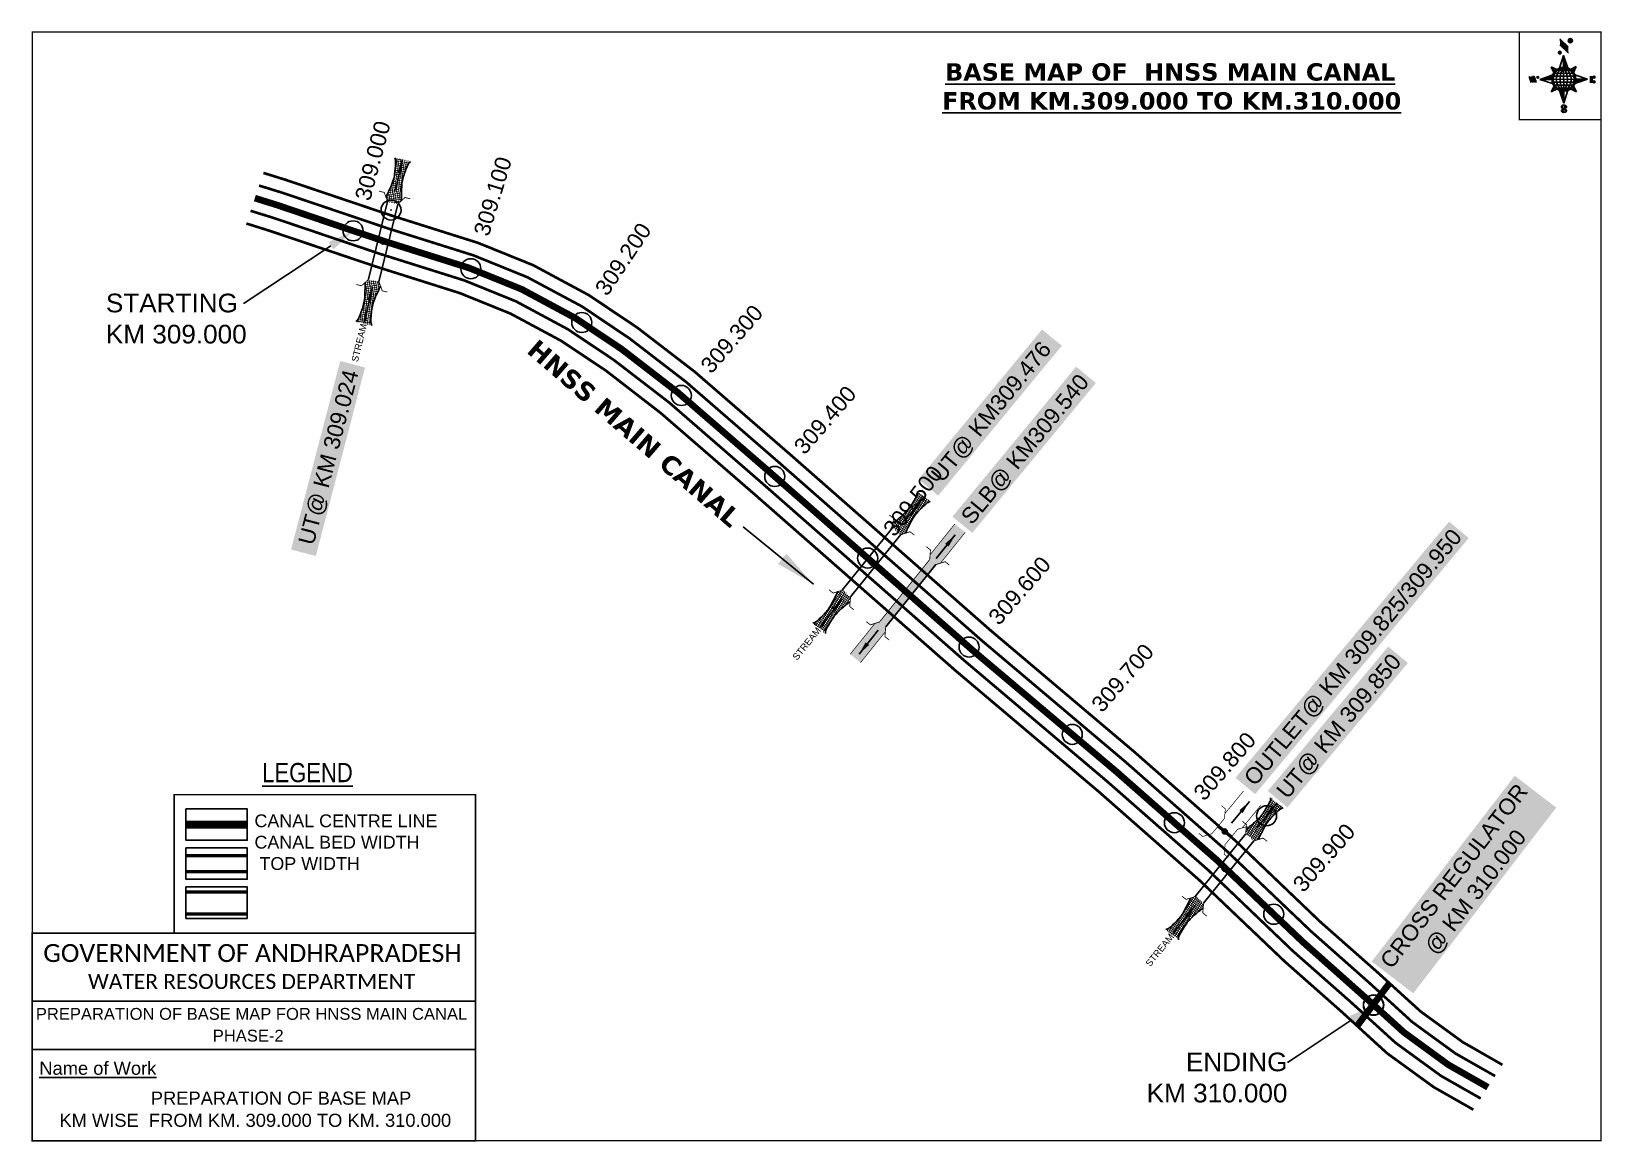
# Model space of a CAD drawing. Header units: inches. Extents: x 781986 to 783162, y 1575499 to 1576331.
import ezdxf
from ezdxf import colors
from ezdxf.entities.mleader import LeaderData, LeaderLine
from ezdxf.enums import TextEntityAlignment as Align
from ezdxf.math import Vec2, Vec3

# ---------------------------------------------------------------- set-up
doc = ezdxf.new("R2010")
doc.units = ezdxf.units.IN
doc.header["$LTSCALE"] = 15
doc.header["$MEASUREMENT"] = 0
doc.header["$PDMODE"] = 32
doc.header["$PDSIZE"] = 15
doc.linetypes.add('ACAD_ISO02W100', pattern=[15, 12, -3])
doc.linetypes.add('HIDDEN2', pattern=[0.1875, 0.125, -0.0625])
for name, color, linetype in [('AQUADUCT', 1, 'Continuous'), ('bord', 1, 'Continuous'), ('CANAL1', 7, 'Continuous'), ('CSMark', 72, 'Continuous'), ('DCBMS', 232, 'Continuous'), ('PAGE', 7, 'Continuous'), ('STRUCTURE', 5, 'Continuous'), ('TEXT', 6, 'Continuous')]:
    doc.layers.add(name, color=color, linetype=linetype)
doc.styles.add('ARIALN', font='ARIALN.TTF')
doc.styles.get("Standard").update_dxf_attribs({"font": 'arial.ttf'})
doc.dimstyles.get("Standard").update_dxf_attribs({"dimtxt": 20, "dimasz": 0.18, "dimexe": 0.18, "dimexo": 0.0625, "dimgap": 0.09, "dimtad": 0, "dimtih": 1, "dimtoh": 1, "dimdec": 4, "dimzin": 0, "dimdsep": 46, "dimtxsty": 'Standard', "dimcen": 0.09, "dimadec": 0, "dimazin": 0, "dimtfac": 1, "dimtdec": 4, "dimtofl": 0, "dimtmove": 0, "dimatfit": 3, "dimfxl": 1, "dimtolj": 1, "dimtzin": 0, "dimarcsym": 0})
pattern_1 = [(267.297113149, (-8720374.938, 50637915.138), (10.5367255337, -0.497431438), [])]
pattern_2 = [(357.297113149, (-8720374.938, 50637915.138), (0.497431438, 10.5367255337), [])]

# ---------------------------------------------------------------- blocks, each defined once
blk = doc.blocks.new('*X26')
at = {"color": 0, "linetype": 'Continuous'}
for p, q in [((6321.6, 240.5), (6322.3, 241.2)), ((6321.6, 240.3), (6322.3, 241)), ((6321.6, 240.1), (6322.3, 240.8)), ((6321.6, 239.9), (6322.4, 240.7)), ((6321.6, 239.8), (6322.4, 240.6)), ((6321.6, 239.6), (6322.5, 240.5)), ((6321.6, 239.4), (6322.5, 240.3)), ((6321.6, 239.2), (6322.6, 240.2)), ((6321.7, 239.1), (6322.6, 240.1)), ((6321.8, 240.8), (6322.4, 241.4)), ((6321.8, 239), (6322.7, 240)), ((6321.8, 239), (6322.8, 239.9)), ((6321.9, 238.9), (6322.9, 239.8)), ((6322, 238.8), (6323, 239.7)), ((6322.1, 241.3), (6322.4, 241.6)), ((6322.1, 238.7), (6323.1, 239.6)), ((6322.2, 238.6), (6323.1, 239.6)), ((6322.3, 238.5), (6323.2, 239.5)), ((6322.4, 238.5), (6323.3, 239.4)), ((6322.5, 238.4), (6323.4, 239.3)), ((6322.7, 238.4), (6323.6, 239.3)), ((6322.8, 238.3), (6323.7, 239.2)), ((6322.9, 238.3), (6323.8, 239.1)), ((6323.1, 238.2), (6323.9, 239.1)), ((6323.2, 238.2), (6324, 239)), ((6323.3, 238.2), (6324.2, 239)), ((6323.5, 238.1), (6324.3, 238.9)), ((6323.7, 238.1), (6324.4, 238.9)), ((6323.8, 238.1), (6324.6, 238.8)), ((6324.1, 238.2), (6324.7, 238.8)), ((6324.3, 238.3), (6324.9, 238.8)), ((6324.6, 238.3), (6325.1, 238.8)), ((6324.8, 238.4), (6325.2, 238.8)), ((6325.1, 238.5), (6325.4, 238.8)), ((6325.4, 238.6), (6325.6, 238.8))]:
    blk.add_line(p, q, dxfattribs=at)
blk = doc.blocks.new('*X25')
at = {"color": 0, "linetype": 'Continuous'}
for p, q in [((6324.4, 240.3), (6324.5, 240.4)), ((6324.6, 240.3), (6324.8, 240.5)), ((6324.7, 240.2), (6325, 240.5)), ((6324.8, 240.2), (6325.2, 240.6)), ((6325, 240.1), (6325.5, 240.6)), ((6325.1, 240.1), (6325.6, 240.6)), ((6325.2, 240), (6325.8, 240.6)), ((6325.3, 240), (6326, 240.6)), ((6325.4, 239.9), (6326.1, 240.6)), ((6325.5, 239.8), (6326.2, 240.5)), ((6325.6, 239.8), (6326.3, 240.5)), ((6325.7, 239.7), (6326.5, 240.4)), ((6325.9, 239.6), (6326.6, 240.3)), ((6326, 239.5), (6326.7, 240.3)), ((6326, 239.4), (6326.8, 240.2)), ((6326.1, 239.3), (6327, 240.2)), ((6326.2, 239.3), (6327.1, 240.1)), ((6326.3, 239.2), (6327.1, 240)), ((6326.4, 239.1), (6327.2, 239.9)), ((6326.5, 239), (6327.3, 239.8)), ((6326.5, 238.9), (6327.4, 239.7)), ((6326.6, 238.8), (6327.5, 239.6)), ((6326.7, 238.7), (6327.5, 239.5)), ((6326.8, 238.6), (6327.6, 239.4)), ((6326.8, 238.5), (6327.7, 239.3)), ((6326.8, 236.5), (6327.4, 237)), ((6326.9, 238.3), (6327.8, 239.2)), ((6326.9, 238.2), (6327.9, 239.1)), ((6326.9, 236.8), (6327.6, 237.4)), ((6327, 238.1), (6327.8, 239)), ((6327, 237.9), (6327.8, 238.8)), ((6327, 237.8), (6327.8, 238.6)), ((6327, 237.6), (6327.8, 238.4)), ((6327, 237.4), (6327.8, 238.2)), ((6327, 237.3), (6327.8, 238)), ((6327, 237.1), (6327.8, 237.9))]:
    blk.add_line(p, q, dxfattribs=at)
blk = doc.blocks.new('H')
at = {"layer": 'bord', "extrusion": (0.000427885, 0.004792, 0.999988)}
h = blk.add_hatch(dxfattribs=at)
h.set_pattern_fill('LINE', color=8, scale=84.387686, angle=-2.7029, style=0)
h.set_pattern_definition(pattern_2)
h.paths.add_polyline_path([(-492, 786, -0.090992), (-448, 775), (-486, 912)])
h = blk.add_hatch(dxfattribs=at)
h.set_pattern_fill('LINE', color=8, scale=84.387686, angle=-92.7029, style=0)
h.set_pattern_definition(pattern_1)
h.paths.add_polyline_path([(-625, 665, -0.090992), (-615, 710), (-751, 671)])
h = blk.add_hatch(dxfattribs=at)
h.set_pattern_fill('LINE', color=8, scale=84.387686, angle=-2.7029, style=0)
h.set_pattern_definition(pattern_2)
h.paths.add_polyline_path([(-504, 533, -0.090992), (-549, 543), (-510, 406)])
h = blk.add_hatch(dxfattribs=at)
h.set_pattern_fill('LINE', color=8, scale=84.387686, angle=-92.7029, style=0)
h.set_pattern_definition(pattern_1)
h.paths.add_polyline_path([(-246, 647), (-372, 653, -0.090992), (-382, 609)])
for p, q in [((-519, 1020, -1217), (-435, 927, -1216)), ((-516, 1087, -1217), (-432, 994, -1217)), ((-538, 774, -1216), (-487, 906, -1216)), ((-487, 906, -1216), (-493, 780, -1216)), ((-487, 906, -1216), (-448, 769, -1216)), ((-865, 701, -1215), (-847, 638, -1215)), ((-847, 700, -1215), (-829, 637, -1215)), ((-829, 699, -1215), (-811, 636, -1215)), ((-829, 699, -1215), (-811, 698, -1215)), ((-811, 698, -1215), (-794, 635, -1215)), ((-752, 665, -1215), (-615, 704, -1215)), ((-627, 794, -1216), (-567, 760, -1216)), ((-627, 794, -1216), (-584, 747, -1215)), ((-599, 731, -1215), (-627, 794, -1216)), ((-421, 753, -1216), (-359, 781, -1216)), ((-359, 781, -1216), (-405, 739, -1216)), ((-359, 781, -1216), (-392, 721, -1215)), ((-379, 693, -1215), (-246, 641, -1215)), ((-213, 669, -1215), (-217, 601, -1215)), ((-752, 665, -1215), (-625, 659, -1215)), ((-619, 614, -1215), (-752, 665, -1215)), ((-639, 526, -1214), (-606, 585, -1215)), ((-639, 526, -1214), (-593, 568, -1215)), ((-577, 553, -1215), (-639, 526, -1214)), ((-511, 400, -1214), (-549, 537, -1214)), ((-460, 533, -1215), (-511, 400, -1214)), ((-505, 527, -1214), (-511, 400, -1214)), ((-371, 513, -1214), (-431, 546, -1215)), ((-371, 513, -1214), (-414, 560, -1215)), ((-399, 576, -1215), (-371, 513, -1214)), ((-246, 641, -1215), (-383, 603, -1215)), ((-373, 647, -1215), (-246, 641, -1215)), ((-197, 600, -1215), (-194, 668, -1215))]:
    blk.add_line(p, q, dxfattribs=at)
at = {"layer": 'bord', "color": 8, "linetype": 'ByBlock', "extrusion": (0.000427885, 0.004792, 0.999988)}
for p, q in [((-375, 679, -1215), (-620, 691, -1215)), ((-386, 711, -1215), (-605, 722, -1215)), ((-411, 744, -1216), (-578, 752, -1216)), ((-493, 780, -1216), (-505, 527, -1214)), ((-373, 647, -1215), (-625, 659, -1215)), ((-378, 616, -1215), (-623, 628, -1215)), ((-392, 585, -1215), (-611, 595, -1215)), ((-420, 555, -1215), (-587, 562, -1215))]:
    blk.add_line(p, q, dxfattribs=at)
at = {"layer": 'bord', "extrusion": (0.000427885, 0.004792, 0.999988), "elevation": -1212}
for points, const_width in [([(-522, 960), (-516, 1093)], 1.61), ([(-434, 933), (-428, 1066)], 1.61), ([(-870, 707), (-846, 706)], 0.642), ([(-829, 643), (-821, 678)], 0.642), ([(-793, 641), (-782, 694)], 0.642), ([(-223, 676), (-174, 673)], 0.706), ([(-829, 643), (-855, 644)], 0.642), ([(-811, 642), (-784, 641)], 0.642), ([(-177, 605), (-226, 607)], 0.706), ([(-195, 645), (-185, 644)], 0.706)]:
    blk.add_lwpolyline(points, dxfattribs=dict(at, const_width=const_width))
for points, const_width in [([(-414, 1073, 1), (-398, 1058, 1)], 22.3), ([(-530, 950, 1), (-520, 939, 1)], 14.8), ([(-776, 697, 1), (-769, 690, 1)], 8.9), ([(-180, 618, 1), (-173, 611, 1)], 9.79), ([(-178, 667, 1), (-171, 660, 1)], 9.79), ([(-490, 362, 1), (-498, 369, 1)], 11.1), ([(-525, 322, 1), (-533, 329, 1)], 11.1)]:
    blk.add_lwpolyline(points, format="xyb", close=True, dxfattribs=dict(at, const_width=const_width))
for points in [[(-537, 317), (-531, 310), (-520, 307), (-505, 307), (-494, 310), (-486, 318), (-487, 326), (-491, 333), (-494, 336), (-503, 341), (-522, 347), (-530, 352), (-534, 355), (-537, 363), (-537, 373), (-530, 381), (-520, 384), (-504, 384), (-493, 380), (-487, 373)], [(-522, 348), (-526, 354), (-528, 361), (-528, 371), (-526, 375), (-521, 381), (-515, 384)], [(-505, 307), (-499, 312), (-497, 319), (-497, 327), (-501, 335), (-509, 343)]]:
    blk.add_lwpolyline(points, dxfattribs=at)
at = {"layer": 'bord', "extrusion": (0.000427885, 0.004792, 0.999988)}
for centre, radius in [((-406, 1065, -1212), 22.3), ((-525, 944, -1212), 14.8), ((-773, 694, -1212), 8.9), ((-498, 659, -1212), 127), ((-177, 615, -1212), 9.79), ((-174, 663, -1212), 9.79), ((-494, 365, -1212), 11.1), ((-529, 325, -1212), 11.1)]:
    blk.add_circle(centre, radius, dxfattribs=at)
at = {"layer": 'bord', "color": 8, "linetype": 'ByBlock', "extrusion": (0.000427885, 0.004792, 0.999988)}
for centre, radius, start, end in [((-482, 658, -1212), 128, 94.9254, 259.6691), ((-437, 656, -1212), 141, 113.2864, 241.308), ((-316, 651, -1212), 222, 142.5892, 212.0053), ((-560, 662, -1212), 141, 293.2864, 61.308), ((-681, 668, -1212), 222, 322.5892, 32.0053), ((-515, 660, -1212), 128, 274.9254, 79.6691)]:
    blk.add_arc(centre, radius, start, end, dxfattribs=at)
at = {"layer": 'bord', "extrusion": (0.000427885, 0.004792, 0.999988)}
for points in [[(-516, 1093, -1212), (-431, 1000, -1212), (-519, 1026, -1212), (-434, 933, -1212)], [(-864, 707, -1212), (-846, 706, -1212), (-846, 644, -1212), (-829, 643, -1212)], [(-829, 705, -1212), (-811, 704, -1212), (-811, 642, -1212), (-793, 641, -1212)], [(-193, 674, -1212), (-197, 606, -1212), (-213, 675, -1212), (-216, 607, -1212)]]:
    blk.add_solid(points, dxfattribs=at)
at = {"layer": 'bord', "extrusion": (0.000427885, 0.004792, 0.999988), "xscale": 7.977342409717546, "yscale": 7.977342408231451, "zscale": 7.977342408476333, "rotation": 138.0840426661453}
for name, p in [('*X25', (38301, -31929, -1212)), ('*X26', (38314, -31951, -1212))]:
    blk.add_blockref(name, p, dxfattribs=at)
blk = doc.blocks.new('UT')
at = {"layer": 'STRUCTURE'}
h = blk.add_hatch(dxfattribs=at)
h.set_pattern_fill('DASH', color=150, scale=8, angle=-39.6278, style=0)
h.set_pattern_definition([(320.372247933, (-4370.464, -6260.8811), (1.40800153113, 0.132407282), [1, -1])])
h.paths.add_polyline_path([(765163, 1700681.9), (765165.6, 1700680.6), (765167.2, 1700680.3), (765169.1, 1700680), (765172.4, 1700679.6), (765176.4, 1700679.3), (765179.5, 1700679.5), (765183.1, 1700679.9), (765187.7, 1700680.9), (765188.9, 1700681.2), (765193.1, 1700682.2), (765196.1, 1700680.2), (765196.1, 1700672.2), (765193.1, 1700670.2), (765190.5, 1700670.8), (765188.1, 1700671.3), (765185.5, 1700671.8), (765183.6, 1700672.1), (765181, 1700672.5), (765180.3, 1700672.5), (765178.5, 1700672.6), (765176.7, 1700672.6), (765174.6, 1700672.5), (765172.5, 1700672.3), (765170.4, 1700672), (765168.5, 1700671.7), (765166.1, 1700671.2), (765165, 1700670.8), (765163, 1700669.7)])
h.paths.add_polyline_path([(765259.1, 1700682.2), (765256.1, 1700680.2), (765256.1, 1700672.2), (765259.1, 1700670.2), (765261.9, 1700671), (765264.4, 1700671.6), (765266.4, 1700672), (765269.1, 1700672.5), (765272.7, 1700673), (765276.1, 1700673.1), (765278.6, 1700672.9), (765281.2, 1700672.7), (765283.9, 1700672.3), (765286.4, 1700671.9), (765288, 1700671.3), (765289.2, 1700670.6), (765289.1, 1700682.7), (765287.6, 1700681.8), (765285.7, 1700681.2), (765283, 1700680.7), (765281.2, 1700680.4), (765276.7, 1700679.9), (765272.7, 1700679.9), (765268.7, 1700680.3), (765264.8, 1700681), (765261.2, 1700681.7)])
at = {"layer": 'STRUCTURE', "color": 150, "const_width": 0.628}
for points in [[(765190.1, 1700688.2), (765190.1, 1700684.2), (765196.1, 1700680.2), (765256.1, 1700680.2), (765262.1, 1700684.2), (765262.1, 1700688.2)], [(765190.1, 1700664.2), (765190.1, 1700668.2), (765196.1, 1700672.2), (765256.1, 1700672.2), (765262.1, 1700668.2), (765262.1, 1700664.2)]]:
    blk.add_lwpolyline(points, dxfattribs=at)
at = {"layer": 'STRUCTURE', "color": 150}
for points in [[(765196.1, 1700680.2), (765256.1, 1700680.2)], [(765196.1, 1700672.2), (765256.1, 1700672.2)], [(765196.1, 1700672.2), (765256.1, 1700672.2)]]:
    blk.add_lwpolyline(points, dxfattribs=at)
at = {"layer": 'STRUCTURE', "color": 0}
blk.add_circle((765226.1, 1700676.2), 1.89, dxfattribs=at)
at = {"layer": 'STRUCTURE', "color": 150}
for points in [[(765163, 1700681.9), (765164.4, 1700681.1), (765167.9, 1700680.2), (765171.2, 1700679.8), (765176.1, 1700679.4), (765184.7, 1700680.3), (765193.1, 1700682.2)], [(765289.1, 1700682.7), (765287.8, 1700681.9), (765284.3, 1700680.9), (765280.9, 1700680.4), (765276.1, 1700679.8), (765267.4, 1700680.5), (765259.1, 1700682.2)], [(765163, 1700669.7), (765164.3, 1700670.6), (765167.8, 1700671.6), (765171.2, 1700672.1), (765176, 1700672.6), (765184.7, 1700672), (765193.1, 1700670.2)], [(765289.2, 1700670.6), (765287.8, 1700671.4), (765284.2, 1700672.3), (765280.9, 1700672.7), (765276.1, 1700673.1), (765267.4, 1700672.2), (765259.1, 1700670.2)]]:
    blk.add_spline(points, degree=3, dxfattribs=at)
at = {"layer": 'STRUCTURE', "color": 0}
blk.add_text('STREAM', height=5, dxfattribs=at).set_placement((765148.2, 1700675.8), align=Align.MIDDLE_CENTER)
for points in [[(765190.9, 1700676), (765164.2, 1700675.8)], [(765289.3, 1700676.7), (765265.4, 1700676.4)]]:
    blk.add_leader(points, dimstyle='Standard', override={"dimasz": 10, "dimgap": 0.09, "dimtad": 0}, dxfattribs=at)
blk = doc.blocks.new('SLB')
at = {"layer": 'STRUCTURE'}
h = blk.add_hatch(dxfattribs=at)
h.set_pattern_fill('DOTS', color=6, scale=20, angle=320.3722, style=0)
h.set_pattern_definition([(320.372247934, (-159.4327, -72.9564), (1.2786241598, 0.5641323054), [0, -1.25])])
h.paths.add_polyline_path([(769699.5, 1706871.1), (769699.5, 1706861.1), (769729.1, 1706861.1), (769732.1, 1706863.1), (769792.1, 1706863.1), (769795.1, 1706861.1), (769824.7, 1706861.1), (769824.7, 1706871.1), (769795.1, 1706871.1), (769792.1, 1706869.1), (769732.1, 1706869.1), (769729.1, 1706871.1)])
at = {"layer": 'STRUCTURE', "color": 6, "linetype": 'ACAD_ISO02W100', "ltscale": 0.5, "const_width": 0.5}
for points in [[(769699.5, 1706871.1), (769729.1, 1706871.1)], [(769795.1, 1706871.1), (769824.7, 1706871.1)], [(769699.5, 1706861.1), (769729.1, 1706861.1)], [(769795.1, 1706861.1), (769824.7, 1706861.1)]]:
    blk.add_lwpolyline(points, dxfattribs=at)
at = {"layer": 'STRUCTURE', "color": 6, "const_width": 0.628}
for points in [[(769726.1, 1706877.1), (769726.1, 1706873.1), (769732.1, 1706869.1), (769792.1, 1706869.1), (769798.1, 1706873.1), (769798.1, 1706877.1)], [(769726.1, 1706855.1), (769726.1, 1706859.1), (769732.1, 1706863.1), (769792.1, 1706863.1), (769798.1, 1706859.1), (769798.1, 1706855.1)]]:
    blk.add_lwpolyline(points, dxfattribs=at)
at = {"layer": 'STRUCTURE', "color": 6}
blk.add_lwpolyline([(769732.1, 1706863.1), (769792.1, 1706863.1)], dxfattribs=at)
blk.add_lwpolyline([(769732.1, 1706863.1), (769792.1, 1706863.1)], dxfattribs=at)
at = {"layer": 'STRUCTURE', "color": 0}
blk.add_circle((769762.1, 1706866.1), 1.24, dxfattribs=at)
for points in [[(769703.8, 1706866), (769726.7, 1706866)], [(769818.6, 1706865.8), (769795.7, 1706865.8)]]:
    blk.add_leader(points, dimstyle='Standard', override={"dimasz": 10, "dimgap": 0.09, "dimtad": 0}, dxfattribs=at)
blk = doc.blocks.new('OT')
at = {"layer": 'STRUCTURE', "color": 190}
for points, const_width in [([(769775.2, 1706601.8), (769775.2, 1706597.8), (769769.2, 1706593.8), (769761.8, 1706593.8), (769754.4, 1706593.8), (769748.4, 1706597.8), (769748.4, 1706601.8)], 0.5), ([(769751.4, 1706595.8), (769729.4, 1706595.8)], 0.5), ([(769761.8, 1706593.8), (769761.8, 1706581)], 2.5), ([(769751.4, 1706579), (769729.4, 1706579)], 0.5), ([(769748.4, 1706573), (769748.4, 1706577), (769754.4, 1706581), (769761.8, 1706581), (769761.8, 1706581), (769761.8, 1706581), (769769.2, 1706581), (769775.2, 1706577), (769775.2, 1706573)], 0.5)]:
    blk.add_lwpolyline(points, dxfattribs=dict(at, const_width=const_width))
at = {"layer": 'STRUCTURE', "color": 0}
blk.add_circle((769761.8, 1706587.4), 1.87, dxfattribs=at)
blk.add_leader([(769732.6, 1706587.4), (769753.8, 1706587.4)], dimstyle='Standard', override={"dimasz": 10, "dimgap": 0.09, "dimtad": 0}, dxfattribs=at)

msp = doc.modelspace()

# ---------------------------------------------------------------- linework, layer by layer
at = {"layer": 'CANAL1', "color": 200, "const_width": 2}
for points in [[(782159.4, 1576224.8), (782176.1, 1576219.6), (782255.8, 1576192.7), (782320.1, 1576172.4), (782361.4, 1576155.7), (782403.2, 1576133.2), (782439.7, 1576108.7), (782482.5, 1576075.8), (782553, 1576014.7), (782704.1, 1575882), (782811.5, 1575791.2), (782887.6, 1575724.3), (782951.2, 1575663.5), (782993.9, 1575625.8), (783026.5, 1575596.2), (783058, 1575573.3), (783087.7, 1575556.3)], [(782146.6, 1576186.9), (782163.8, 1576181.5), (782243.4, 1576154.7), (782306.6, 1576134.7), (782344.4, 1576119.4), (782382.6, 1576098.9), (782416.4, 1576076.3), (782457.1, 1576044.8), (782526.7, 1575984.5), (782678, 1575851.7), (782785.4, 1575760.9), (782860.5, 1575694.8), (782924.2, 1575634.1), (782967.2, 1575596.1), (783001.1, 1575565.1), (783036.2, 1575539.6), (783065.9, 1575522.7)]]:
    msp.add_lwpolyline(points, dxfattribs=at)
at = {"layer": 'CANAL1', "color": 1, "linetype": 'HIDDEN2', "ltscale": 8, "const_width": 5}
msp.add_lwpolyline([(782153, 1576205.9), (782170, 1576200.6), (782226.6, 1576181.4), (782249.6, 1576173.7), (782313.4, 1576153.6), (782352.9, 1576137.6), (782392.9, 1576116.1), (782428.1, 1576092.5), (782469.8, 1576060.3), (782539.8, 1575999.6), (782550.9, 1575989.9), (782612.1, 1575936.1), (782691, 1575866.8), (782798.5, 1575776), (782874, 1575709.5), (782937.7, 1575648.8), (782991.2, 1575601.2), (783013.8, 1575580.7), (783047.1, 1575556.4), (783076.8, 1575539.5)], dxfattribs=at)
at = {"layer": 'CANAL1', "color": 5, "const_width": 2}
for points in [[(782156.2, 1576215.3), (782173.1, 1576210.1), (782252.7, 1576183.2), (782316.8, 1576163), (782357.2, 1576146.6), (782398.1, 1576124.7), (782433.9, 1576100.6), (782476.1, 1576068.1), (782546.4, 1576007.1), (782697.5, 1575874.4), (782805, 1575783.6), (782880.8, 1575716.9), (782944.5, 1575656.2), (782987.2, 1575618.4), (783020.1, 1575588.4), (783052.5, 1575564.8), (783082.2, 1575547.9)], [(782149.8, 1576196.4), (782166.9, 1576191.1), (782246.5, 1576164.2), (782310, 1576144.2), (782348.7, 1576128.5), (782387.7, 1576107.5), (782422.2, 1576084.4), (782463.5, 1576052.6), (782533.2, 1575992.1), (782684.5, 1575859.3), (782791.9, 1575768.4), (782867.3, 1575702.2), (782930.9, 1575641.4), (782973.9, 1575603.5), (783007.5, 1575572.9), (783041.7, 1575548), (783071.4, 1575531.1)]]:
    msp.add_lwpolyline(points, dxfattribs=at)
at = {"layer": 'CANAL1', "color": 1, "linetype": 'HIDDEN2', "ltscale": 100, "const_width": 6, "elevation": -0.4}
msp.add_lwpolyline([(782147.3, 1575736.4), (782101.3, 1575736.4)], dxfattribs=at)
at = {"layer": 'CANAL1', "color": 5, "const_width": 2.4, "elevation": -0.4}
for points in [[(782147.3, 1575713.1), (782101.3, 1575713.1)], [(782147.3, 1575701.1), (782101.3, 1575701.1)]]:
    msp.add_lwpolyline(points, dxfattribs=at)
at = {"layer": 'CANAL1', "color": 200, "const_width": 2.4, "elevation": -0.4}
for points in [[(782147.3, 1575685.9), (782101.3, 1575685.9)], [(782147.3, 1575669.4), (782101.3, 1575669.4)]]:
    msp.add_lwpolyline(points, dxfattribs=at)
at = {"layer": 'CANAL1', "color": 4, "const_width": 5}
msp.add_lwpolyline([(783003, 1575617.5), (782978.8, 1575585.5)], dxfattribs=at)
at = {"layer": 'CSMark'}
for p in [(782255, 1576197), (782911, 1575743), (782991, 1575601)]:
    msp.add_point(p, dxfattribs=at)
at = {"layer": 'CSMark', "color": 3}
for p in [(782226.6, 1576181.4), (782314.8, 1576153), (782397.9, 1576112.7), (782472.5, 1576058), (782542.5, 1575997.3), (782612.1, 1575936.1), (782688.1, 1575869.4), (782765.4, 1575804), (782841.9, 1575737.8), (782916.3, 1575669.2), (782991.2, 1575601.2)]:
    msp.add_point(p, dxfattribs=at)
at = {"layer": 'PAGE', "const_width": 1}
msp.add_lwpolyline([(781986.2, 1575499.4), (783161.5, 1575499.4), (783161.5, 1576330.4), (781986.2, 1576330.4), (781986.2, 1575499.4)], dxfattribs=at)
at = {"layer": 'PAGE'}
for points, const_width in [([(783161.5, 1576330.4), (783100.4, 1576330.4), (783100.4, 1576264.6), (783161.5, 1576264.6)], 1), ([(782092.5, 1575758.8), (782318.3, 1575758.8), (782318.3, 1575655), (782092.5, 1575655)], 1.2), ([(781986.2, 1575655), (782318.3, 1575655), (782318.3, 1575499.4), (781986.2, 1575499.4)], 1.2)]:
    msp.add_lwpolyline(points, close=True, dxfattribs=dict(at, const_width=const_width))
at = {"layer": 'PAGE', "elevation": -0.4}
for points in [[(782101.3, 1575748.1), (782147.3, 1575748.1), (782147.3, 1575724.6), (782101.3, 1575724.6)], [(782101.3, 1575718.9), (782147.3, 1575718.9), (782147.3, 1575695.4), (782101.3, 1575695.4)], [(782101.3, 1575689.6), (782147.3, 1575689.6), (782147.3, 1575666.1), (782101.3, 1575666.1)]]:
    msp.add_lwpolyline(points, close=True, dxfattribs=at)
at = {"layer": 'PAGE'}
for points in [[(781986.2, 1575604), (782318.3, 1575604)], [(781986.2, 1575567.7), (782318.3, 1575567.7)]]:
    msp.add_lwpolyline(points, dxfattribs=at)

# ---------------------------------------------------------------- block references
at = {"layer": 'AQUADUCT', "color": 1, "xscale": 0.0703495379661093, "yscale": 0.07034953800030053, "zscale": 0.07034953795990817, "rotation": 3.078330607406165}
msp.add_blockref('H', (783171.1, 1576251, 85.4), dxfattribs=at)
at = {"layer": 'STRUCTURE', "color": 0}
for name, p, rotation in [('UT', (2253556.6, 430256.6), 76.31258147594285), ('UT', (1625476.9, -87633.9), 51.09503916539687), ('SLB', (1631435.5, -93064.6), 51.23102017863958), ('OT', (-46843.6, 3253984.2), 230.5855632701139), ('UT', (1626522.3, -87467.6), 51.12193918154048)]:
    msp.add_blockref(name, p, dxfattribs=dict(at, rotation=rotation))

# ---------------------------------------------------------------- texts
at = {"layer": 'CANAL1', "insert": (782364.3, 1576101.7), "char_height": 14, "width": 205.129, "attachment_point": 1, "rotation": 319.2142}
msp.add_mtext('\\pi0.96322;{\\fVerdana|b1|i0|c0|p34;HNSS MAIN CANAL}', dxfattribs=at)
at = {"layer": 'CSMark', "color": 1}
for s, rotation, p in [('309.000', 75.1448, (782233.5, 1576204.7)), ('309.100', 73.1501, (782322.4, 1576178.3)), ('309.200', 56.1528, (782412, 1576135.1)), ('309.300', 49.0586, (782490.4, 1576077.5)), ('309.400', 49.0586, (782560.3, 1576016.8)), ('309.500', 52.4199, (782627.5, 1575955)), ('309.600', 49.0586, (782706, 1575888.9)), ('309.700', 49.0586, (782783.2, 1575823.5)), ('309.800', 49.0586, (782859.7, 1575757.3)), ('309.900', 49.0586, (782934.1, 1575688.7))]:
    msp.add_text(s, height=12, rotation=rotation, dxfattribs=at).set_placement(p, align=Align.MIDDLE_LEFT)
at = {"layer": 'PAGE', "extrusion": (0.000201441, 0.004807, 0.999988), "style": 'ARIALN'}
msp.add_text('%%ULEGEND', height=14.4, rotation=359.9999, dxfattribs=at).set_placement((782192.4, 1575756.4, 7732), align=Align.MIDDLE)
at = {"layer": 'PAGE', "extrusion": (0.000201441, 0.004807, 0.999988)}
for s, height, p in [('PREPARATION OF BASE MAP FOR HNSS MAIN CANAL', 8.878, (781988.9, 1575571.1, 7731.1)), ('%%UName of Work', 9.822, (781991.5, 1575529.9, 7729.8))]:
    msp.add_text(s, height=height, rotation=359.9999, dxfattribs=at).set_placement(p)
for s, height, p in [('PHASE-2', 8.88, (782148, 1575559.2, 7731.1)), ('PREPARATION OF BASE MAP', 9.822, (782172.6, 1575512.4, 7729.9)), ('KM WISE  FROM KM. 309.000 TO KM. 310.000', 9.822, (782153.3, 1575495.8, 7729.9))]:
    msp.add_text(s, height=height, rotation=359.9999, dxfattribs=at).set_placement(p, align=Align.MIDDLE_CENTER)
at = {"layer": 'PAGE', "extrusion": (0.000201441, 0.004807, 0.999988), "attachment_point": 1, "text_direction": (1, -1e-06, -0.000201)}
for s, insert, char_height, width in [('CANAL CENTRE LINE CANAL BED WIDTH {\\H2.3717x; }\\P TOP WIDTH{\\H1.9152x; }', (782152.7, 1575744, -0.4), 9.6, 168.926), ('\\pi3.5885;{\\fCalibri|b0|i0|c0|p34;\\H1.3333x;GOVERNMENT OF ANDHRAPRADESH\\P\\pi37.073;\\H0.83998x;WATER RESOURCES DEPARTMENT}', (781990.9, 1575646.8, -1.3), 10.059, 321.276)]:
    msp.add_mtext(s, dxfattribs=dict(at, insert=insert, char_height=char_height, width=width))
at = {"layer": 'STRUCTURE', "color": 5, "char_height": 12, "attachment_point": 1, "bg_fill": 1, "box_fill_scale": 1.3, "bg_fill_color": 7, "bg_fill_true_color": 16777215, "bg_fill_transparency": 4390977}
for s, insert, width, rotation in [('\\pi5.3724;UT@ KM309.476', (782655.2, 1575995.6), 138.423, 50.4973), ('\\pi3.2547;UT@ KM 309.024', (782184.5, 1575945.1), 138.804, 75.3755), ('\\pi0.43653;SLB@ KM309.540', (782680.7, 1575967.7), 138.423, 50.4973), ('\\pi0.46518;OUTLET@ KM 309.825/309.950', (782892.7, 1575771.9), 242.78, 50.1849), ('\\pi0.71894;UT@ KM 309.850', (782916.9, 1575762), 133.741, 50.1849), ('\\pi0.47746;CROSS REGULATOR\\P\\pi29.07;@ KM 310.000', (782994.8, 1575634.4), 168.505, 52.4204)]:
    msp.add_mtext(s, dxfattribs=dict(at, insert=insert, width=width, rotation=rotation))
at = {"layer": 'TEXT', "color": 1, "insert": (782648.4, 1576307), "char_height": 13, "width": 379.826, "attachment_point": 1}
msp.add_mtext('\\pi21.755;{\\fVerdana|b1|i0|c0|p34;\\LBASE MAP OF  HNSS MAIN CANAL \\P\\pi19.564;FROM KM.309.000 TO KM.310.000}', dxfattribs=at)

# ---------------------------------------------------------------- leaders
at = {"layer": 'CANAL1'}
msp.add_leader([(782571.4, 1575916.6), (782518.8, 1575959.5)], dimstyle='Standard', override={"dimasz": 30, "dimgap": 0.09, "dimtad": 0}, dxfattribs=at)
at = {"layer": 'DCBMS', "color": 5}
ml = msp.add_multileader_mtext('Standard', dxfattribs=at)
ml.set_content('STARTING\\PKM 309.000', color=5)
ml.set_leader_properties()
ml.build(insert=Vec2(0, 0))
ml.multileader.update_dxf_attribs({"dogleg_length": 0.36, "arrow_head_size": 20})
ctx = ml.context
ctx.base_point, ctx.char_height, ctx.arrow_head_size, ctx.landing_gap_size, ctx.plane_origin = Vec3(782041.3, 1576127.2), 14, 20, 0.09, Vec3(782212.2, 1576199.9)
notes = []
notes.append((ctx, [(0, (1, 1, 0), (782144.9, 1576127.2), (-1, 0), 0.36, [(0, [(782226.7, 1576181.3)], 0, [])])]))
ctx.mtext.insert, ctx.mtext.flow_direction = Vec3(782041.4, 1576134.3), 5
for ctx, leaders in notes:
    for number, flags, end, landing, length, lines in leaders:
        leader = LeaderData()
        leader.index, (leader.has_last_leader_line, leader.has_dogleg_vector, leader.attachment_direction) = number, flags
        leader.last_leader_point, leader.dogleg_vector, leader.dogleg_length = Vec3(end), Vec3(landing), length
        for number, points, colour, breaks in lines:
            line = LeaderLine()
            line.index, line.vertices, line.color, line.breaks = number, Vec3.list(points), colors.encode_raw_color(colour), breaks
            leader.lines.append(line)
        ctx.leaders.append(leader)

# ---------------------------------------------------------------- next in the draw order: leaders
ml = msp.add_multileader_mtext('Standard', dxfattribs=at)
ml.set_content('ENDING \\PKM 310.000', color=5)
ml.set_leader_properties()
ml.build(insert=Vec2(0, 0))
ml.multileader.update_dxf_attribs({"dogleg_length": 0.36, "arrow_head_size": 20})
ctx = ml.context
ctx.base_point, ctx.char_height, ctx.arrow_head_size, ctx.landing_gap_size, ctx.plane_origin = Vec3(782823.4, 1575558.4), 14, 20, 0.09, Vec3(782967.1, 1575770.7)
ctx.text_align_type = 2
notes = []
notes.append((ctx, [(0, (1, 1, 0), (782927.1, 1575558.4), (-1, 0), 0.36, [(0, [(782991.8, 1575601.3)], 0, [])])]))
ctx.mtext.insert, ctx.mtext.width, ctx.mtext.alignment, ctx.mtext.flow_direction = Vec3(782926.6, 1575565.5), 109.049, 3, 5
ctx.mtext.has_bg_fill, ctx.mtext.bg_color, ctx.mtext.bg_scale_factor, ctx.mtext.bg_transparency, ctx.mtext.use_window_bg_color = 1, -1027028792, 1.5, 0, 1
for ctx, leaders in notes:
    for number, flags, end, landing, length, lines in leaders:
        leader = LeaderData()
        leader.index, (leader.has_last_leader_line, leader.has_dogleg_vector, leader.attachment_direction) = number, flags
        leader.last_leader_point, leader.dogleg_vector, leader.dogleg_length = Vec3(end), Vec3(landing), length
        for number, points, colour, breaks in lines:
            line = LeaderLine()
            line.index, line.vertices, line.color, line.breaks = number, Vec3.list(points), colors.encode_raw_color(colour), breaks
            leader.lines.append(line)
        ctx.leaders.append(leader)

doc.saveas('drawing.dxf')
